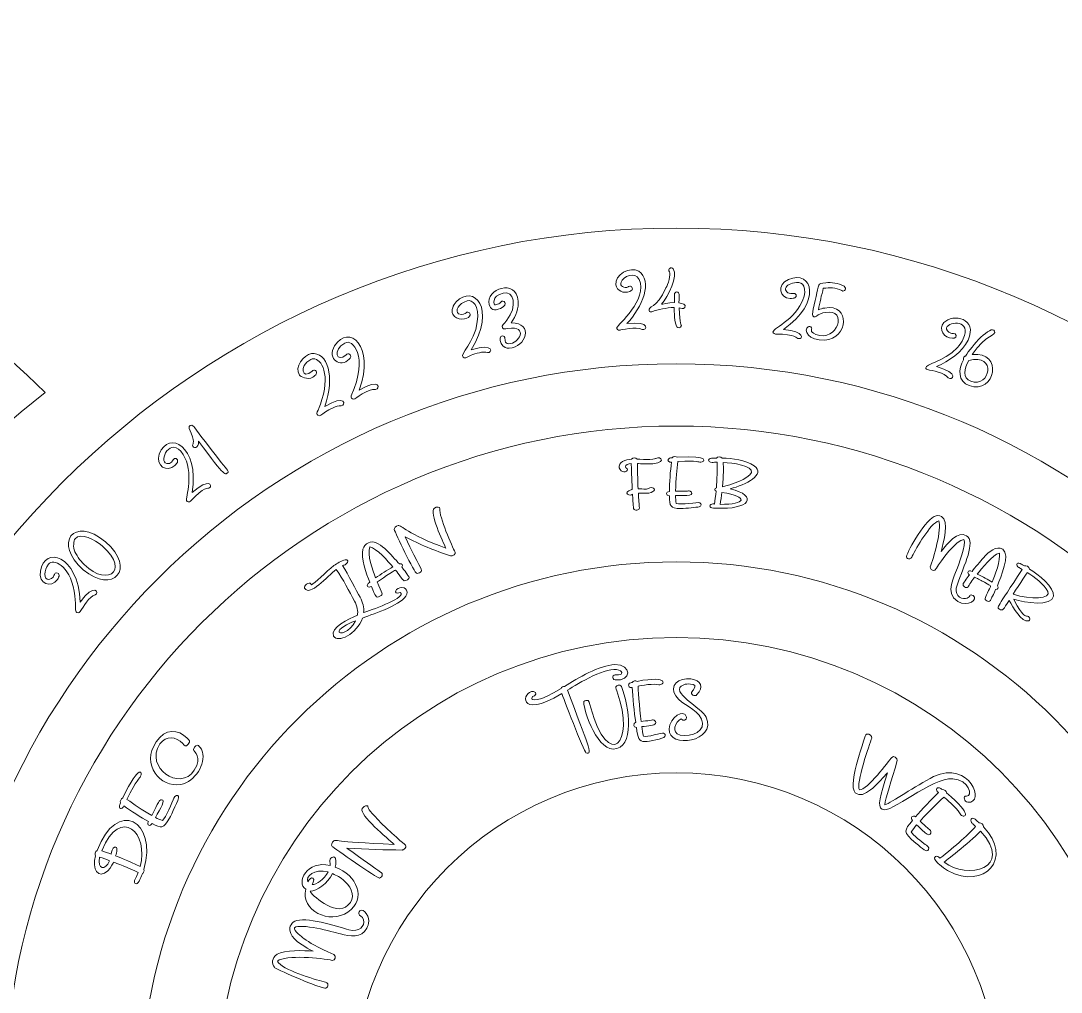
# Model space of a CAD drawing. Header units: inches. Extents: x 0.6 to 23.3, y -0.3 to 8.3.
# Drawn here: x 5.958 to 10.201, y 4.338 to 8.303 of the extents above; entities that cross this region are included whole.
import ezdxf

# ---------------------------------------------------------------- set-up
doc = ezdxf.new("R2010")
doc.units = ezdxf.units.IN
doc.header["$MEASUREMENT"] = 0
doc.layers.add('_U+0421_U+043B_U+043E_U+0439 1', color=7, linetype='Continuous')

msp = doc.modelspace()

# ---------------------------------------------------------------- linework, layer by layer
at = {"layer": '_U+0421_U+043B_U+043E_U+0439 1', "color": 1, "lineweight": 9, "true_color": 0xff0000}
for points, knots in [([(4.9, 5.1792), (4.9, 5.1792), (4.9, 5.1792), (4.9, 5.1792), (5.1153, 5.7944), (5.525, 6.3708), (6.0569, 6.7861), (4.5181, 8.3028), (2.0708, 8.2792), (0.5569, 6.7861), (0.6972, 6.6764), (0.8278, 6.5569), (0.95, 6.4278), (0.95, 6.4278), (0.95, 6.4278), (0.95, 6.4278), (2.3889, 4.9042), (2.1972, 2.4917), (0.5569, 1.2069), (0.9125, 0.8569), (1.3139, 0.5931), (1.7306, 0.4097), (1.7306, 0.4097), (1.7306, 0.4097), (1.7306, 0.4097), (1.8986, 0.3361), (2.0722, 0.2736), (2.25, 0.2236), (2.25, 0.2236), (2.25, 0.2236), (2.25, 0.2236), (2.5778, 0.1319), (2.85, 0.1056), (2.85, 0.1056), (4.0236, -0.0333), (5.2028, 0.3667), (6.0569, 1.2069), (4.8458, 2.1556), (4.3944, 3.7611), (4.9, 5.1792)], [0, 0, 0, 0, 1, 1, 1, 2, 2, 2, 3, 3, 3, 4, 4, 4, 5, 5, 5, 6, 6, 6, 7, 7, 7, 8, 8, 8, 9, 9, 9, 10, 10, 10, 11, 11, 11, 12, 12, 12, 13, 13, 13, 13]), ([(8.6306, 0.3667), (6.6764, 0.3667), (5.0861, 1.9569), (5.0861, 3.9111), (5.0861, 5.8653), (6.6764, 7.4569), (8.6306, 7.4569), (10.5847, 7.4569), (12.175, 5.8667), (12.175, 3.9125), (12.1764, 1.9569), (10.5861, 0.3667), (8.6306, 0.3667)], [0, 0, 0, 0, 1, 1, 1, 2, 2, 2, 3, 3, 3, 4, 4, 4, 4]), ([(8.6306, 6.9028), (6.9806, 6.9028), (5.6389, 5.5611), (5.6389, 3.9111), (5.6389, 2.2611), (6.9806, 0.9194), (8.6306, 0.9194), (10.2806, 0.9194), (11.6222, 2.2611), (11.6222, 3.9111), (11.6222, 5.5611), (10.2806, 6.9028), (8.6306, 6.9028)], [0, 0, 0, 0, 1, 1, 1, 2, 2, 2, 3, 3, 3, 4, 4, 4, 4]), ([(8.6306, 1.175), (7.1208, 1.175), (5.8931, 2.4028), (5.8931, 3.9125), (5.8931, 5.4222), (7.1222, 6.6486), (8.6306, 6.6486), (10.1403, 6.6486), (11.3681, 5.4208), (11.3681, 3.9111), (11.3681, 2.4014), (10.1403, 1.175), (8.6306, 1.175)], [0, 0, 0, 0, 1, 1, 1, 2, 2, 2, 3, 3, 3, 4, 4, 4, 4]), ([(8.6306, 6.0944), (7.4264, 6.0944), (6.4472, 5.1153), (6.4472, 3.9111), (6.4472, 2.7069), (7.4264, 1.7278), (8.6306, 1.7278), (9.8347, 1.7278), (10.8139, 2.7083), (10.8139, 3.9111), (10.8139, 5.1139), (9.8347, 6.0944), (8.6306, 6.0944)], [0, 0, 0, 0, 1, 1, 1, 2, 2, 2, 3, 3, 3, 4, 4, 4, 4]), ([(8.6306, 2.0361), (7.5972, 2.0361), (6.7556, 2.8778), (6.7556, 3.9111), (6.7556, 4.9444), (7.5972, 5.7861), (8.6306, 5.7861), (9.6639, 5.7861), (10.5056, 4.9444), (10.5056, 3.9111), (10.5056, 2.8778), (9.6653, 2.0361), (8.6306, 2.0361)], [0, 0, 0, 0, 1, 1, 1, 2, 2, 2, 3, 3, 3, 4, 4, 4, 4]), ([(8.6306, 5.2333), (7.9014, 5.2333), (7.3097, 4.6403), (7.3097, 3.9125), (7.3097, 3.1847), (7.9028, 2.5917), (8.6306, 2.5917), (9.3597, 2.5917), (9.9514, 3.1847), (9.9514, 3.9125), (9.9514, 4.6403), (9.3597, 5.2333), (8.6306, 5.2333)], [0, 0, 0, 0, 1, 1, 1, 2, 2, 2, 3, 3, 3, 4, 4, 4, 4])]:
    msp.add_open_spline(points, degree=3, knots=knots, dxfattribs=at)
at = {"layer": '_U+0421_U+043B_U+043E_U+0439 1', "lineweight": 0}
for points, knots in [([(8.4417, 7.1986), (8.4458, 7.2), (8.4472, 7.2014), (8.4472, 7.2014), (8.4583, 7.2097), (8.4472, 7.225), (8.4375, 7.2181), (8.4375, 7.2181), (8.4361, 7.2181), (8.4347, 7.2167), (8.4194, 7.2097), (8.3986, 7.2208), (8.4056, 7.2361), (8.4139, 7.2583), (8.4639, 7.2819), (8.4792, 7.2472), (8.5167, 7.1653), (8.3903, 7.0597), (8.3889, 7.0514), (8.3875, 7.0458), (8.3931, 7.0375), (8.4014, 7.0403), (8.4028, 7.0403), (8.4681, 7.0569), (8.4917, 7.0431), (8.5083, 7.0361), (8.5333, 7.0792), (8.4292, 7.0667), (8.4931, 7.1333), (8.5361, 7.2417), (8.4778, 7.2806), (8.4431, 7.3014), (8.3778, 7.2667), (8.3847, 7.225), (8.3875, 7.2014), (8.4167, 7.1875), (8.4417, 7.1986)], [0, 0, 0, 0, 1, 1, 1, 2, 2, 2, 3, 3, 3, 4, 4, 4, 5, 5, 5, 6, 6, 6, 7, 7, 7, 8, 8, 8, 9, 9, 9, 10, 10, 10, 11, 11, 11, 12, 12, 12, 12]), ([(8.5306, 7.1153), (8.5569, 7.1236), (8.5903, 7.1319), (8.6222, 7.1333), (8.6222, 7.1194), (8.6236, 7.0653), (8.6333, 7.0542), (8.6375, 7.0472), (8.6486, 7.0486), (8.6514, 7.0569), (8.6528, 7.0625), (8.6444, 7.0611), (8.6431, 7.1319), (8.65, 7.1306), (8.6597, 7.1236), (8.6653, 7.1333), (8.6722, 7.1444), (8.6556, 7.15), (8.6417, 7.1514), (8.6417, 7.1736), (8.6444, 7.1861), (8.6403, 7.1931), (8.6361, 7.1972), (8.6292, 7.1972), (8.6264, 7.1931), (8.6222, 7.1889), (8.6236, 7.1833), (8.6236, 7.1806), (8.6236, 7.1681), (8.6222, 7.1778), (8.6236, 7.1528), (8.5972, 7.1514), (8.5722, 7.1458), (8.5708, 7.1458), (8.5958, 7.1764), (8.6403, 7.2625), (8.6181, 7.2903), (8.6111, 7.3), (8.5944, 7.2903), (8.6028, 7.2778), (8.6111, 7.2681), (8.5958, 7.2264), (8.5889, 7.2125), (8.55, 7.125), (8.5139, 7.1389), (8.5208, 7.1208), (8.5208, 7.1139), (8.5278, 7.1139), (8.5306, 7.1153)], [0, 0, 0, 0, 1, 1, 1, 2, 2, 2, 3, 3, 3, 4, 4, 4, 5, 5, 5, 6, 6, 6, 7, 7, 7, 8, 8, 8, 9, 9, 9, 10, 10, 10, 11, 11, 11, 12, 12, 12, 13, 13, 13, 14, 14, 14, 15, 15, 15, 16, 16, 16, 16]), ([(9.0361, 7.0236), (9.1208, 7.025), (9.1194, 7.0069), (9.1306, 7.0056), (9.1444, 7.0028), (9.1611, 7.0347), (9.0681, 7.0431), (9.2278, 7.1542), (9.1861, 7.2889), (9.0889, 7.2472), (9.0375, 7.225), (9.0528, 7.1708), (9.0958, 7.1694), (9.1028, 7.1694), (9.1125, 7.1708), (9.1139, 7.1722), (9.125, 7.1764), (9.1222, 7.1944), (9.1042, 7.1903), (9.0875, 7.1861), (9.0694, 7.2014), (9.0792, 7.2153), (9.0861, 7.2264), (9.1042, 7.2361), (9.1306, 7.2347), (9.1514, 7.2333), (9.1708, 7.1972), (9.1347, 7.1389), (9.0875, 7.0597), (8.9931, 7.0375), (9.0361, 7.0236)], [0, 0, 0, 0, 1, 1, 1, 2, 2, 2, 3, 3, 3, 4, 4, 4, 5, 5, 5, 6, 6, 6, 7, 7, 7, 8, 8, 8, 9, 9, 9, 10, 10, 10, 10]), ([(7.7875, 7.0972), (7.7972, 7.1069), (7.7819, 7.1194), (7.7736, 7.1111), (7.7694, 7.1083), (7.7597, 7.0986), (7.7431, 7.1069), (7.7278, 7.1181), (7.7417, 7.1486), (7.7778, 7.1597), (7.7986, 7.1667), (7.8292, 7.1403), (7.8194, 7.0736), (7.8069, 6.9861), (7.7472, 6.9444), (7.7611, 6.9306), (7.7681, 6.9222), (7.7736, 6.9292), (7.7944, 6.9375), (7.8125, 6.9444), (7.8431, 6.9556), (7.8611, 6.9486), (7.8792, 6.9444), (7.8931, 6.9903), (7.7944, 6.9597), (7.9, 7.1306), (7.8028, 7.2292), (7.7333, 7.1556), (7.7208, 7.1417), (7.7125, 7.1222), (7.7194, 7.1056), (7.7333, 7.0764), (7.7819, 7.0833), (7.7875, 7.0972)], [0, 0, 0, 0, 1, 1, 1, 2, 2, 2, 3, 3, 3, 4, 4, 4, 5, 5, 5, 6, 6, 6, 7, 7, 7, 8, 8, 8, 9, 9, 9, 10, 10, 10, 11, 11, 11, 11]), ([(7.9569, 7.0694), (7.9792, 7.0986), (7.9889, 7.1333), (7.9861, 7.1583), (7.9792, 7.2542), (7.8514, 7.2069), (7.8681, 7.1444), (7.8736, 7.125), (7.8875, 7.1167), (7.9139, 7.1292), (7.9528, 7.1472), (7.9236, 7.1681), (7.9153, 7.1542), (7.9097, 7.1486), (7.9069, 7.1472), (7.8931, 7.1431), (7.8847, 7.1403), (7.8764, 7.1792), (7.925, 7.1917), (7.9694, 7.2042), (7.9833, 7.1375), (7.9403, 7.0806), (7.9278, 7.0639), (7.9167, 7.0597), (7.9222, 7.05), (7.9264, 7.0417), (7.9319, 7.0458), (7.9444, 7.0472), (8.0319, 7.0597), (7.9875, 6.9833), (7.9486, 6.9847), (7.9264, 6.9847), (7.9361, 7.0056), (7.9292, 7.0139), (7.925, 7.0181), (7.9194, 7.0181), (7.9153, 7.0139), (7.9111, 7.0097), (7.9111, 6.9875), (7.9236, 6.9764), (7.9347, 6.9653), (7.9514, 6.9653), (7.95, 6.9667), (8.0167, 6.9681), (8.0528, 7.0722), (7.9569, 7.0694)], [0, 0, 0, 0, 1, 1, 1, 2, 2, 2, 3, 3, 3, 4, 4, 4, 5, 5, 5, 6, 6, 6, 7, 7, 7, 8, 8, 8, 9, 9, 9, 10, 10, 10, 11, 11, 11, 12, 12, 12, 13, 13, 13, 14, 14, 14, 15, 15, 15, 15]), ([(9.2361, 7.1306), (9.2264, 7.1292), (9.2181, 7.1264), (9.2111, 7.1236), (9.2153, 7.1486), (9.2236, 7.1861), (9.2306, 7.2111), (9.2569, 7.2139), (9.2792, 7.2153), (9.3056, 7.2014), (9.3167, 7.1944), (9.3278, 7.2111), (9.3153, 7.2194), (9.2917, 7.2333), (9.2639, 7.2361), (9.2403, 7.2333), (9.2208, 7.2306), (9.2153, 7.2306), (9.2125, 7.2236), (9.2069, 7.2042), (9.1958, 7.1597), (9.1861, 7.1056), (9.1847, 7.0958), (9.1958, 7.0903), (9.2028, 7.0972), (9.2111, 7.1056), (9.2264, 7.1111), (9.2375, 7.1125), (9.3347, 7.1292), (9.2889, 6.9889), (9.2, 7.0222), (9.1708, 7.0375), (9.1875, 7.0403), (9.1819, 7.05), (9.1792, 7.0556), (9.1722, 7.0569), (9.1681, 7.0542), (9.1486, 7.0417), (9.1694, 6.9944), (9.2361, 7), (9.3333, 7.0056), (9.3431, 7.15), (9.2361, 7.1306)], [0, 0, 0, 0, 1, 1, 1, 2, 2, 2, 3, 3, 3, 4, 4, 4, 5, 5, 5, 6, 6, 6, 7, 7, 7, 8, 8, 8, 9, 9, 9, 10, 10, 10, 11, 11, 11, 12, 12, 12, 13, 13, 13, 14, 14, 14, 14]), ([(9.6556, 6.8792), (9.675, 6.875), (9.725, 6.8667), (9.7403, 6.8458), (9.7542, 6.8319), (9.7903, 6.8639), (9.6917, 6.8917), (9.7417, 6.9139), (9.7986, 6.95), (9.8208, 7), (9.8625, 7.0889), (9.7583, 7.1097), (9.7222, 7.0708), (9.6986, 7.0444), (9.7236, 7.0069), (9.7569, 7.0069), (9.7611, 7.0069), (9.7625, 7.0069), (9.7639, 7.0069), (9.7778, 7.0097), (9.7722, 7.0292), (9.7611, 7.0264), (9.7583, 7.0264), (9.7569, 7.025), (9.75, 7.0278), (9.7375, 7.0306), (9.7319, 7.0431), (9.7333, 7.05), (9.7444, 7.0792), (9.8375, 7.0819), (9.8014, 7.0042), (9.7958, 6.9931), (9.7875, 6.9806), (9.7778, 6.9694), (9.7181, 6.9056), (9.6458, 6.9042), (9.6486, 6.8861), (9.6472, 6.8833), (9.65, 6.8806), (9.6556, 6.8792)], [0, 0, 0, 0, 1, 1, 1, 2, 2, 2, 3, 3, 3, 4, 4, 4, 5, 5, 5, 6, 6, 6, 7, 7, 7, 8, 8, 8, 9, 9, 9, 10, 10, 10, 11, 11, 11, 12, 12, 12, 13, 13, 13, 13]), ([(7.2972, 6.9222), (7.3, 6.9264), (7.3014, 6.9264), (7.3014, 6.9278), (7.3083, 6.9403), (7.2917, 6.9486), (7.2847, 6.9389), (7.2444, 6.9042), (7.2278, 6.9597), (7.2792, 6.9875), (7.3097, 7.0069), (7.3778, 6.9361), (7.3056, 6.7722), (7.3028, 6.7653), (7.3083, 6.7583), (7.3153, 6.7583), (7.3222, 6.7583), (7.3722, 6.8028), (7.4042, 6.7986), (7.4236, 6.7986), (7.425, 6.8472), (7.3375, 6.7958), (7.4042, 6.9778), (7.2944, 7.0667), (7.2375, 6.9764), (7.2042, 6.9208), (7.2625, 6.8847), (7.2972, 6.9222)], [0, 0, 0, 0, 1, 1, 1, 2, 2, 2, 3, 3, 3, 4, 4, 4, 5, 5, 5, 6, 6, 6, 7, 7, 7, 8, 8, 8, 9, 9, 9, 9]), ([(9.8028, 6.9278), (9.8, 6.9236), (9.8028, 6.9208), (9.8028, 6.9194), (9.7806, 6.8819), (9.7792, 6.8306), (9.825, 6.8139), (9.9319, 6.775), (9.9681, 6.9569), (9.8375, 6.9403), (9.8944, 7.025), (9.9375, 7.0181), (9.9292, 7.0361), (9.9153, 7.0653), (9.8333, 6.9736), (9.8111, 6.9347), (9.8069, 6.9333), (9.8042, 6.9319), (9.8028, 6.9278)], [0, 0, 0, 0, 1, 1, 1, 2, 2, 2, 3, 3, 3, 4, 4, 4, 5, 5, 5, 6, 6, 6, 6]), ([(7.1486, 6.8486), (7.1528, 6.8514), (7.1625, 6.8583), (7.1625, 6.8611), (7.1694, 6.8736), (7.1528, 6.8819), (7.1458, 6.8722), (7.1056, 6.8375), (7.0889, 6.8917), (7.1403, 6.9208), (7.1667, 6.9361), (7.2181, 6.8889), (7.1917, 6.7792), (7.1764, 6.7125), (7.1569, 6.7014), (7.1694, 6.6931), (7.1778, 6.6861), (7.1819, 6.6944), (7.2, 6.7069), (7.2167, 6.7167), (7.2444, 6.7333), (7.2639, 6.7319), (7.2847, 6.7319), (7.2833, 6.7806), (7.1972, 6.7292), (7.2417, 6.8486), (7.2069, 6.9542), (7.1431, 6.9444), (7.1097, 6.9389), (7.0722, 6.8889), (7.0944, 6.8569), (7.0986, 6.8514), (7.1278, 6.8347), (7.1486, 6.8486)], [0, 0, 0, 0, 1, 1, 1, 2, 2, 2, 3, 3, 3, 4, 4, 4, 5, 5, 5, 6, 6, 6, 7, 7, 7, 8, 8, 8, 9, 9, 9, 10, 10, 10, 11, 11, 11, 11]), ([(9.8319, 6.8319), (9.7972, 6.8444), (9.8056, 6.8833), (9.8236, 6.9167), (9.9389, 6.9472), (9.9125, 6.8028), (9.8319, 6.8319)], [0, 0, 0, 0, 1, 1, 1, 2, 2, 2, 2]), ([(6.5861, 6.4875), (6.5903, 6.4917), (6.5972, 6.5), (6.5972, 6.5028), (6.6014, 6.5167), (6.5833, 6.5208), (6.5792, 6.5111), (6.5764, 6.5069), (6.5708, 6.4931), (6.5528, 6.4958), (6.5167, 6.5028), (6.5681, 6.6139), (6.6194, 6.5333), (6.6653, 6.4625), (6.6306, 6.3528), (6.6333, 6.3444), (6.6361, 6.3389), (6.6444, 6.3361), (6.65, 6.3417), (6.7069, 6.4042), (6.7194, 6.3917), (6.7278, 6.3972), (6.7389, 6.4056), (6.7278, 6.4403), (6.6569, 6.3778), (6.6861, 6.5667), (6.5611, 6.6347), (6.5222, 6.5347), (6.5056, 6.4847), (6.5542, 6.4583), (6.5861, 6.4875)], [0, 0, 0, 0, 1, 1, 1, 2, 2, 2, 3, 3, 3, 4, 4, 4, 5, 5, 5, 6, 6, 6, 7, 7, 7, 8, 8, 8, 9, 9, 9, 10, 10, 10, 10]), ([(6.6583, 6.5708), (6.6583, 6.5569), (6.6847, 6.5542), (6.6819, 6.5875), (6.7986, 6.4292), (6.7903, 6.4542), (6.8, 6.4569), (6.8097, 6.4681), (6.8111, 6.4472), (6.6667, 6.6417), (6.6639, 6.6458), (6.6611, 6.6486), (6.6611, 6.6486), (6.6556, 6.6583), (6.6389, 6.65), (6.6444, 6.6389), (6.6722, 6.5819), (6.6583, 6.5764), (6.6583, 6.5708)], [0, 0, 0, 0, 1, 1, 1, 2, 2, 2, 3, 3, 3, 4, 4, 4, 5, 5, 5, 6, 6, 6, 6]), ([(8.4319, 6.3708), (8.4389, 6.3639), (8.4472, 6.3681), (8.4528, 6.3708), (8.4528, 6.3569), (8.4542, 6.3264), (8.4569, 6.3125), (8.4583, 6.3069), (8.4639, 6.3042), (8.4694, 6.3056), (8.4694, 6.3056), (8.4694, 6.3069), (8.4694, 6.3069), (8.4694, 6.3069), (8.4694, 6.3056), (8.4694, 6.3056), (8.475, 6.3056), (8.4819, 6.3097), (8.4806, 6.3153), (8.4792, 6.3264), (8.4778, 6.35), (8.4764, 6.375), (8.4819, 6.375), (8.4833, 6.375), (8.4889, 6.375), (8.5375, 6.3708), (8.5486, 6.3889), (8.5375, 6.3958), (8.5264, 6.4028), (8.5208, 6.3917), (8.5097, 6.3917), (8.5028, 6.3917), (8.5, 6.3917), (8.475, 6.3931), (8.4736, 6.4194), (8.4722, 6.4931), (8.4722, 6.4958), (8.4736, 6.4958), (8.4958, 6.4944), (8.5028, 6.4944), (8.6042, 6.4917), (8.5667, 6.5306), (8.5472, 6.5167), (8.5458, 6.5167), (8.5444, 6.5125), (8.5236, 6.5125), (8.5083, 6.5125), (8.4847, 6.5125), (8.4708, 6.5139), (8.4653, 6.5208), (8.4528, 6.5194), (8.4486, 6.5139), (8.425, 6.5125), (8.3917, 6.5), (8.3986, 6.4778), (8.4042, 6.4569), (8.4319, 6.4597), (8.4319, 6.4708), (8.4319, 6.4778), (8.425, 6.4764), (8.4236, 6.4819), (8.4222, 6.4917), (8.4375, 6.4958), (8.4472, 6.4958), (8.4486, 6.4361), (8.4514, 6.3917), (8.4514, 6.3917), (8.4514, 6.3875), (8.4208, 6.3833), (8.4319, 6.3708)], [0, 0, 0, 0, 1, 1, 1, 2, 2, 2, 3, 3, 3, 4, 4, 4, 5, 5, 5, 6, 6, 6, 7, 7, 7, 8, 8, 8, 9, 9, 9, 10, 10, 10, 11, 11, 11, 12, 12, 12, 13, 13, 13, 14, 14, 14, 15, 15, 15, 16, 16, 16, 17, 17, 17, 18, 18, 18, 19, 19, 19, 20, 20, 20, 21, 21, 21, 22, 22, 22, 23, 23, 23, 23]), ([(8.6139, 6.5194), (8.6097, 6.5194), (8.6042, 6.5194), (8.6, 6.5153), (8.5917, 6.5083), (8.6014, 6.5), (8.6111, 6.5014), (8.6069, 6.4681), (8.6028, 6.4153), (8.6028, 6.3819), (8.5875, 6.3806), (8.5875, 6.3653), (8.6028, 6.3639), (8.6042, 6.3222), (8.6042, 6.3125), (8.6486, 6.3125), (8.675, 6.3125), (8.7125, 6.3167), (8.7236, 6.3194), (8.7333, 6.3208), (8.7361, 6.3319), (8.7264, 6.3361), (8.7194, 6.3389), (8.6486, 6.3264), (8.6306, 6.3333), (8.6292, 6.3431), (8.6278, 6.3556), (8.6278, 6.3653), (8.6458, 6.3653), (8.6736, 6.3653), (8.6847, 6.3667), (8.6958, 6.3681), (8.6972, 6.3792), (8.6875, 6.3833), (8.6819, 6.3861), (8.6806, 6.3833), (8.6694, 6.3833), (8.6556, 6.3833), (8.6417, 6.3833), (8.6278, 6.3833), (8.6292, 6.4347), (8.6333, 6.4708), (8.6375, 6.5042), (8.7236, 6.5083), (8.7181, 6.5014), (8.7306, 6.5014), (8.7472, 6.5014), (8.7722, 6.5292), (8.6361, 6.5222), (8.6292, 6.525), (8.6181, 6.525), (8.6139, 6.5194)], [0, 0, 0, 0, 1, 1, 1, 2, 2, 2, 3, 3, 3, 4, 4, 4, 5, 5, 5, 6, 6, 6, 7, 7, 7, 8, 8, 8, 9, 9, 9, 10, 10, 10, 11, 11, 11, 12, 12, 12, 13, 13, 13, 14, 14, 14, 15, 15, 15, 16, 16, 16, 17, 17, 17, 17]), ([(8.9486, 6.4861), (8.9139, 6.5097), (8.8583, 6.5181), (8.8181, 6.5181), (8.8125, 6.525), (8.7986, 6.525), (8.7944, 6.5181), (8.7778, 6.5181), (8.7694, 6.5181), (8.7653, 6.5139), (8.7583, 6.5083), (8.7667, 6.4986), (8.7778, 6.5), (8.7792, 6.5), (8.7806, 6.5014), (8.7972, 6.5014), (8.8, 6.4639), (8.7944, 6.3986), (8.7944, 6.3972), (8.7861, 6.3944), (8.7875, 6.3861), (8.7931, 6.3833), (8.7917, 6.3653), (8.7889, 6.3431), (8.7861, 6.3306), (8.7847, 6.3306), (8.7764, 6.3319), (8.7722, 6.3292), (8.7667, 6.3264), (8.7667, 6.3194), (8.7722, 6.3167), (8.7764, 6.3125), (8.7875, 6.3139), (8.7931, 6.3139), (8.7931, 6.3139), (8.7931, 6.3139), (8.7931, 6.3139), (8.9278, 6.3056), (8.9708, 6.3639), (8.85, 6.3931), (8.9153, 6.4083), (8.9972, 6.4514), (8.9486, 6.4861)], [0, 0, 0, 0, 1, 1, 1, 2, 2, 2, 3, 3, 3, 4, 4, 4, 5, 5, 5, 6, 6, 6, 7, 7, 7, 8, 8, 8, 9, 9, 9, 10, 10, 10, 11, 11, 11, 12, 12, 12, 13, 13, 13, 14, 14, 14, 14]), ([(8.9375, 6.4597), (8.9264, 6.4319), (8.85, 6.4083), (8.8194, 6.4014), (8.8236, 6.4472), (8.8236, 6.4819), (8.8222, 6.5), (8.8583, 6.5), (8.9472, 6.4861), (8.9375, 6.4597)], [0, 0, 0, 0, 1, 1, 1, 2, 2, 2, 3, 3, 3, 3]), ([(8.8097, 6.3292), (8.8125, 6.3431), (8.8153, 6.3639), (8.8167, 6.3778), (8.9306, 6.3611), (8.9139, 6.3278), (8.8097, 6.3292)], [0, 0, 0, 0, 1, 1, 1, 2, 2, 2, 2]), ([(6.2125, 6.0625), (6.3333, 5.9597), (6.4306, 6.0667), (6.3028, 6.1764), (6.1722, 6.2861), (6.0889, 6.1681), (6.2125, 6.0625)], [0, 0, 0, 0, 1, 1, 1, 2, 2, 2, 2]), ([(7.5736, 6.0472), (7.5792, 6.0472), (7.5875, 6.0514), (7.5903, 6.0556), (7.5958, 6.0653), (7.5833, 6.0722), (7.525, 6.1972), (7.5833, 6.1653), (7.6458, 6.1403), (7.7097, 6.1194), (7.7194, 6.1167), (7.7333, 6.1264), (7.7292, 6.1347), (7.7167, 6.1556), (7.6625, 6.2806), (7.6667, 6.3111), (7.6681, 6.3194), (7.6542, 6.3208), (7.6444, 6.3139), (7.6222, 6.2958), (7.6792, 6.1764), (7.6917, 6.15), (7.5319, 6.2097), (7.5097, 6.2444), (7.4972, 6.2431), (7.4875, 6.2417), (7.4792, 6.2319), (7.4806, 6.2264), (7.4847, 6.2139), (7.5625, 6.0472), (7.5736, 6.0472)], [0, 0, 0, 0, 1, 1, 1, 2, 2, 2, 3, 3, 3, 4, 4, 4, 5, 5, 5, 6, 6, 6, 7, 7, 7, 8, 8, 8, 9, 9, 9, 10, 10, 10, 10]), ([(9.5833, 6.1069), (9.5889, 6.1083), (9.5903, 6.1125), (9.5931, 6.1181), (9.6097, 6.15), (9.6667, 6.2514), (9.7014, 6.2625), (9.7153, 6.2319), (9.6792, 6.1042), (9.6667, 6.0736), (9.6653, 6.0667), (9.6722, 6.0583), (9.6819, 6.0597), (9.6875, 6.0611), (9.6889, 6.0653), (9.6917, 6.0694), (9.7083, 6.0958), (9.7736, 6.1861), (9.8042, 6.1861), (9.8042, 6.1861), (9.8042, 6.1861), (9.8042, 6.1861), (9.8153, 6.1681), (9.7806, 6.0764), (9.7736, 6.0611), (9.7694, 6.0403), (9.7208, 5.9681), (9.7792, 5.9333), (9.8208, 5.9083), (9.8639, 5.9431), (9.8417, 5.9569), (9.8264, 5.9667), (9.8292, 5.9472), (9.8111, 5.9444), (9.7875, 5.9417), (9.7625, 5.9625), (9.7764, 6), (9.8042, 6.0806), (9.8542, 6.1778), (9.8139, 6.2014), (9.7792, 6.2222), (9.7375, 6.1694), (9.7111, 6.1375), (9.7208, 6.1722), (9.7444, 6.2625), (9.7125, 6.2792), (9.7028, 6.2847), (9.6931, 6.2847), (9.6833, 6.2792), (9.6389, 6.2583), (9.5653, 6.1222), (9.5694, 6.1139), (9.5708, 6.1097), (9.5764, 6.1069), (9.5833, 6.1069)], [0, 0, 0, 0, 1, 1, 1, 2, 2, 2, 3, 3, 3, 4, 4, 4, 5, 5, 5, 6, 6, 6, 7, 7, 7, 8, 8, 8, 9, 9, 9, 10, 10, 10, 11, 11, 11, 12, 12, 12, 13, 13, 13, 14, 14, 14, 15, 15, 15, 16, 16, 16, 17, 17, 17, 18, 18, 18, 18]), ([(6.1778, 6.1361), (6.1694, 6.1542), (6.1736, 6.1819), (6.1792, 6.1889), (6.2028, 6.2167), (6.2597, 6.1847), (6.2889, 6.1597), (6.4139, 6.0528), (6.2958, 5.9819), (6.1972, 6.1042), (6.1903, 6.1153), (6.1833, 6.1264), (6.1778, 6.1361)], [0, 0, 0, 0, 1, 1, 1, 2, 2, 2, 3, 3, 3, 4, 4, 4, 4]), ([(6.1069, 6.0222), (6.1097, 6.0264), (6.1153, 6.0375), (6.1139, 6.0389), (6.1153, 6.0528), (6.0958, 6.0542), (6.0944, 6.0431), (6.0931, 6.0389), (6.0903, 6.025), (6.0722, 6.0222), (6.05, 6.0222), (6.0514, 6.0597), (6.0708, 6.0847), (6.0889, 6.1097), (6.1556, 6.0833), (6.175, 5.975), (6.1847, 5.9194), (6.1778, 5.8986), (6.1833, 5.8903), (6.1861, 5.8861), (6.1958, 5.8847), (6.2, 5.8917), (6.2125, 5.9111), (6.2361, 5.9528), (6.2611, 5.9597), (6.2806, 5.9681), (6.2583, 6.0111), (6.2, 5.9306), (6.1903, 6.1264), (6.0542, 6.1597), (6.0375, 6.0569), (6.0292, 6.0042), (6.0819, 5.9861), (6.1069, 6.0222)], [0, 0, 0, 0, 1, 1, 1, 2, 2, 2, 3, 3, 3, 4, 4, 4, 5, 5, 5, 6, 6, 6, 7, 7, 7, 8, 8, 8, 9, 9, 9, 10, 10, 10, 11, 11, 11, 11]), ([(7.375, 6.1722), (7.3639, 6.1667), (7.3569, 6.1583), (7.3528, 6.1458), (7.3431, 6.1125), (7.3667, 6.0431), (7.3806, 6.0111), (7.3597, 5.9958), (7.375, 5.9861), (7.3875, 5.9944), (7.4042, 5.9542), (7.4056, 5.9444), (7.4222, 5.9542), (7.4375, 5.9625), (7.4319, 5.9653), (7.4111, 6.0125), (7.4167, 6.0167), (7.4819, 6.0611), (7.4861, 6.0611), (7.4861, 6.0611), (7.5153, 6.0208), (7.5167, 6.0208), (7.5208, 6.0139), (7.5347, 6.0181), (7.5403, 6.0264), (7.5417, 6.0292), (7.5417, 6.0333), (7.5403, 6.0347), (7.5347, 6.0403), (7.5347, 6.0444), (7.5111, 6.0736), (7.5181, 6.0806), (7.5139, 6.0903), (7.5014, 6.0861), (7.4722, 6.1167), (7.4139, 6.1944), (7.375, 6.1722)], [0, 0, 0, 0, 1, 1, 1, 2, 2, 2, 3, 3, 3, 4, 4, 4, 5, 5, 5, 6, 6, 6, 7, 7, 7, 8, 8, 8, 9, 9, 9, 10, 10, 10, 11, 11, 11, 12, 12, 12, 12]), ([(7.475, 6.0736), (7.4514, 6.0611), (7.4264, 6.0444), (7.4042, 6.0292), (7.3931, 6.0569), (7.3694, 6.1264), (7.3806, 6.1556), (7.4083, 6.1514), (7.4569, 6.0958), (7.475, 6.0736)], [0, 0, 0, 0, 1, 1, 1, 2, 2, 2, 3, 3, 3, 3]), ([(9.8833, 6.1111), (9.8722, 6.0986), (9.8486, 6.0708), (9.8375, 6.0556), (9.8181, 6.0639), (9.8167, 6.0472), (9.8264, 6.0417), (9.8236, 6.0389), (9.8028, 6.0083), (9.8014, 6.0056), (9.7958, 5.9958), (9.8139, 5.9833), (9.8208, 5.9931), (9.8222, 5.9958), (9.8417, 6.0236), (9.8472, 6.0319), (9.8639, 6.025), (9.875, 6.0181), (9.8875, 6.0111), (9.9222, 5.9931), (9.9139, 5.9986), (9.9042, 5.9778), (9.8917, 5.9486), (9.8847, 5.9431), (9.8972, 5.9361), (9.8986, 5.9361), (9.9014, 5.9333), (9.9042, 5.9333), (9.9069, 5.9333), (9.9111, 5.9347), (9.9125, 5.9375), (9.9153, 5.9458), (9.9181, 5.9472), (9.9333, 5.9819), (9.9417, 5.9806), (9.9472, 5.9889), (9.9403, 5.9972), (9.9542, 6.0333), (9.9944, 6.1236), (9.9625, 6.1458), (9.9347, 6.1625), (9.9069, 6.1361), (9.8833, 6.1111)], [0, 0, 0, 0, 1, 1, 1, 2, 2, 2, 3, 3, 3, 4, 4, 4, 5, 5, 5, 6, 6, 6, 7, 7, 7, 8, 8, 8, 9, 9, 9, 10, 10, 10, 11, 11, 11, 12, 12, 12, 13, 13, 13, 14, 14, 14, 14]), ([(9.9486, 6.1306), (9.9556, 6.1042), (9.9292, 6.0361), (9.9194, 6.0111), (9.9014, 6.0236), (9.8819, 6.0333), (9.8583, 6.0444), (9.8764, 6.0667), (9.9208, 6.1236), (9.9486, 6.1306)], [0, 0, 0, 0, 1, 1, 1, 2, 2, 2, 3, 3, 3, 3]), ([(7.5208, 5.9889), (7.4972, 5.9972), (7.4722, 5.9681), (7.4944, 5.9667), (7.4972, 5.9667), (7.5, 5.9681), (7.5042, 5.9694), (7.5056, 5.9694), (7.5069, 5.9681), (7.5083, 5.9667), (7.5208, 5.9431), (7.3792, 5.8958), (7.3556, 5.8875), (7.3583, 5.9083), (7.3528, 5.9292), (7.3417, 5.95), (7.3264, 5.975), (7.2931, 6.0444), (7.2694, 6.0792), (7.275, 6.0819), (7.2778, 6.0806), (7.2847, 6.0861), (7.2958, 6.0944), (7.2917, 6.1056), (7.2806, 6.1028), (7.2653, 6.0986), (7.2472, 6.0889), (7.2347, 6.0792), (7.2028, 6.0556), (7.1542, 6.0042), (7.1431, 6.0014), (7.1431, 6.0014), (7.1417, 6.0014), (7.1403, 6.0042), (7.1347, 6.0153), (7.1083, 5.9958), (7.1153, 5.9875), (7.1347, 5.95), (7.2083, 6.0361), (7.2444, 6.0639), (7.2722, 6.025), (7.2972, 5.9722), (7.3181, 5.9347), (7.3306, 5.9139), (7.3333, 5.8931), (7.3306, 5.8764), (7.2958, 5.8611), (7.2167, 5.8264), (7.2333, 5.7917), (7.2486, 5.7611), (7.3292, 5.8), (7.3514, 5.8653), (7.4, 5.8847), (7.5194, 5.9208), (7.5319, 5.9625), (7.5347, 5.975), (7.5306, 5.9847), (7.5208, 5.9889)], [0, 0, 0, 0, 1, 1, 1, 2, 2, 2, 3, 3, 3, 4, 4, 4, 5, 5, 5, 6, 6, 6, 7, 7, 7, 8, 8, 8, 9, 9, 9, 10, 10, 10, 11, 11, 11, 12, 12, 12, 13, 13, 13, 14, 14, 14, 15, 15, 15, 16, 16, 16, 17, 17, 17, 18, 18, 18, 19, 19, 19, 19]), ([(10.0278, 6.0722), (10.0292, 6.0708), (10.0306, 6.0708), (10.0417, 6.0639), (9.9361, 5.9014), (9.9375, 5.9097), (9.9486, 5.9014), (9.9639, 5.8931), (9.9639, 5.9), (9.9889, 5.9375), (10.0056, 5.9097), (10.0375, 5.8458), (10.0681, 5.8542), (10.0736, 5.8556), (10.0736, 5.8625), (10.0708, 5.8667), (10.0667, 5.875), (10.0583, 5.8722), (10.0556, 5.8736), (10.0542, 5.875), (10.0417, 5.8764), (10.0111, 5.9333), (10.0111, 5.9333), (10.0069, 5.9417), (10.0069, 5.9417), (10.0528, 5.9278), (10.1611, 5.9111), (10.1694, 5.9542), (10.1764, 5.9889), (10.1042, 6.0458), (10.0708, 6.0653), (10.0708, 6.075), (10.0569, 6.0819), (10.0514, 6.0778), (10.0375, 6.0861), (10.0361, 6.0861), (10.0333, 6.0875), (10.0181, 6.0958), (10.0139, 6.0778), (10.0278, 6.0722)], [0, 0, 0, 0, 1, 1, 1, 2, 2, 2, 3, 3, 3, 4, 4, 4, 5, 5, 5, 6, 6, 6, 7, 7, 7, 8, 8, 8, 9, 9, 9, 10, 10, 10, 11, 11, 11, 12, 12, 12, 13, 13, 13, 13]), ([(10.0625, 6.0514), (10.0889, 6.0333), (10.1319, 6.0028), (10.1458, 5.9736), (10.1611, 5.9431), (10.0764, 5.9389), (10.0042, 5.9625), (10.0319, 6.0042), (10.0653, 6.0542), (10.0625, 6.0514)], [0, 0, 0, 0, 1, 1, 1, 2, 2, 2, 3, 3, 3, 3]), ([(7.2556, 5.8125), (7.2597, 5.8264), (7.3097, 5.85), (7.3222, 5.8542), (7.3, 5.8056), (7.2514, 5.7944), (7.2556, 5.8125)], [0, 0, 0, 0, 1, 1, 1, 2, 2, 2, 2]), ([(8.1639, 5.5569), (8.1667, 5.55), (8.2542, 5.3194), (8.2625, 5.3153), (8.2944, 5.3028), (8.2681, 5.3514), (8.1875, 5.5708), (8.2306, 5.5986), (8.35, 5.6708), (8.3972, 5.6528), (8.4153, 5.6458), (8.4111, 5.6306), (8.3875, 5.6333), (8.3708, 5.6361), (8.3653, 5.6167), (8.3819, 5.6125), (8.4486, 5.6056), (8.4514, 5.6764), (8.3806, 5.675), (8.3181, 5.6736), (8.2278, 5.6194), (8.175, 5.5861), (8.1694, 5.5861), (8.1625, 5.5833), (8.1611, 5.5778), (8.075, 5.5236), (8.0278, 5.5222), (8.0444, 5.5444), (8.0583, 5.5444), (8.0639, 5.5639), (8.0486, 5.5653), (8.0028, 5.5708), (7.9792, 5.4458), (8.1639, 5.5569)], [0, 0, 0, 0, 1, 1, 1, 2, 2, 2, 3, 3, 3, 4, 4, 4, 5, 5, 5, 6, 6, 6, 7, 7, 7, 8, 8, 8, 9, 9, 9, 10, 10, 10, 11, 11, 11, 11]), ([(8.4681, 5.4181), (8.475, 5.375), (8.4764, 5.3611), (8.5042, 5.3611), (8.5181, 5.3611), (8.5806, 5.3722), (8.5847, 5.3819), (8.5875, 5.3875), (8.5847, 5.3931), (8.5792, 5.3958), (8.5722, 5.3986), (8.5111, 5.3764), (8.4972, 5.3833), (8.4944, 5.3958), (8.4917, 5.4097), (8.4903, 5.4222), (8.5167, 5.425), (8.5417, 5.4264), (8.5458, 5.4347), (8.5486, 5.4403), (8.5458, 5.4458), (8.5403, 5.4486), (8.5347, 5.4514), (8.5333, 5.4486), (8.5236, 5.4472), (8.5111, 5.4458), (8.4986, 5.4444), (8.4875, 5.4431), (8.4806, 5.4986), (8.475, 5.5861), (8.475, 5.5875), (8.4833, 5.5903), (8.5444, 5.5986), (8.5597, 5.5931), (8.5806, 5.5889), (8.6083, 5.6333), (8.4708, 5.6069), (8.4653, 5.6111), (8.4542, 5.6097), (8.4514, 5.6028), (8.45, 5.6028), (8.4472, 5.6014), (8.4458, 5.6014), (8.4278, 5.5958), (8.4389, 5.5778), (8.4514, 5.5819), (8.4528, 5.5431), (8.4597, 5.4778), (8.4653, 5.4403), (8.4542, 5.4347), (8.4542, 5.4181), (8.4681, 5.4181)], [0, 0, 0, 0, 1, 1, 1, 2, 2, 2, 3, 3, 3, 4, 4, 4, 5, 5, 5, 6, 6, 6, 7, 7, 7, 8, 8, 8, 9, 9, 9, 10, 10, 10, 11, 11, 11, 12, 12, 12, 13, 13, 13, 14, 14, 14, 15, 15, 15, 16, 16, 16, 17, 17, 17, 17]), ([(8.6611, 5.5931), (8.6694, 5.5958), (8.6778, 5.5972), (8.6889, 5.5958), (8.7083, 5.5931), (8.7097, 5.5889), (8.7042, 5.5778), (8.7028, 5.5736), (8.7, 5.5708), (8.6958, 5.5653), (8.6861, 5.5542), (8.7069, 5.5417), (8.7153, 5.5528), (8.7431, 5.5833), (8.7333, 5.6111), (8.6903, 5.6167), (8.6417, 5.6222), (8.6, 5.5903), (8.6292, 5.5472), (8.6556, 5.5083), (8.7125, 5.4986), (8.7333, 5.4528), (8.7556, 5.4069), (8.6944, 5.3764), (8.6472, 5.3875), (8.6069, 5.3972), (8.6278, 5.4417), (8.6514, 5.4542), (8.6569, 5.4431), (8.675, 5.4486), (8.6722, 5.4611), (8.6625, 5.4986), (8.6042, 5.4597), (8.6014, 5.4125), (8.5972, 5.3292), (8.7986, 5.3611), (8.7528, 5.4611), (8.7403, 5.4944), (8.5944, 5.5667), (8.6611, 5.5931)], [0, 0, 0, 0, 1, 1, 1, 2, 2, 2, 3, 3, 3, 4, 4, 4, 5, 5, 5, 6, 6, 6, 7, 7, 7, 8, 8, 8, 9, 9, 9, 10, 10, 10, 11, 11, 11, 12, 12, 12, 13, 13, 13, 13]), ([(8.2819, 5.4986), (8.2764, 5.5181), (8.2778, 5.5319), (8.2625, 5.5292), (8.2597, 5.5278), (8.2569, 5.5264), (8.2542, 5.525), (8.2458, 5.5125), (8.3014, 5.3306), (8.3736, 5.3306), (8.4625, 5.3306), (8.4403, 5.5056), (8.4069, 5.5861), (8.4056, 5.5903), (8.3958, 5.5944), (8.3889, 5.5889), (8.3806, 5.5833), (8.3847, 5.5778), (8.3889, 5.5681), (8.4667, 5.3444), (8.3528, 5.2458), (8.2819, 5.4986)], [0, 0, 0, 0, 1, 1, 1, 2, 2, 2, 3, 3, 3, 4, 4, 4, 5, 5, 5, 6, 6, 6, 7, 7, 7, 7]), ([(6.6097, 5.1861), (6.6694, 5.1972), (6.7125, 5.2722), (6.6986, 5.3181), (6.6931, 5.3375), (6.6861, 5.3389), (6.6819, 5.3444), (6.6792, 5.35), (6.6639, 5.3431), (6.6625, 5.3292), (6.6611, 5.3194), (6.7014, 5.2986), (6.6653, 5.2444), (6.6056, 5.1542), (6.4611, 5.2556), (6.525, 5.3514), (6.55, 5.3889), (6.5903, 5.3806), (6.6181, 5.3528), (6.625, 5.3458), (6.6306, 5.3375), (6.6403, 5.35), (6.6514, 5.3625), (6.6431, 5.3681), (6.6361, 5.375), (6.5986, 5.4125), (6.5472, 5.4153), (6.5097, 5.3597), (6.4472, 5.2681), (6.5264, 5.1708), (6.6097, 5.1861)], [0, 0, 0, 0, 1, 1, 1, 2, 2, 2, 3, 3, 3, 4, 4, 4, 5, 5, 5, 6, 6, 6, 7, 7, 7, 8, 8, 8, 9, 9, 9, 10, 10, 10, 10]), ([(9.3681, 5.1472), (9.4028, 5.1292), (9.4625, 5.2014), (9.4917, 5.2333), (9.4625, 5.1361), (9.45, 5.0972), (9.4694, 5.0847), (9.4694, 5.0847), (9.4708, 5.0861), (9.4708, 5.0861), (9.4708, 5.0861), (9.4708, 5.0847), (9.4708, 5.0847), (9.5028, 5.0625), (9.6736, 5.2153), (9.7583, 5.2097), (9.825, 5.2056), (9.8417, 5.1361), (9.8139, 5.1389), (9.7972, 5.1403), (9.8069, 5.1139), (9.8194, 5.1139), (9.8931, 5.1056), (9.8292, 5.2875), (9.6806, 5.2181), (9.6042, 5.1792), (9.5083, 5.1125), (9.4819, 5.1028), (9.4819, 5.1306), (9.5097, 5.1986), (9.5319, 5.2833), (9.5333, 5.2944), (9.5167, 5.3056), (9.5097, 5.2958), (9.4972, 5.2819), (9.4097, 5.1625), (9.3778, 5.1639), (9.3625, 5.1889), (9.4194, 5.3514), (9.4278, 5.375), (9.4306, 5.3847), (9.4181, 5.3931), (9.4083, 5.3917), (9.4028, 5.3903), (9.4042, 5.3944), (9.3806, 5.3194), (9.3708, 5.2861), (9.3472, 5.2069), (9.3528, 5.1722), (9.3556, 5.1514), (9.3667, 5.1486), (9.3681, 5.1472)], [0, 0, 0, 0, 1, 1, 1, 2, 2, 2, 3, 3, 3, 4, 4, 4, 5, 5, 5, 6, 6, 6, 7, 7, 7, 8, 8, 8, 9, 9, 9, 10, 10, 10, 11, 11, 11, 12, 12, 12, 13, 13, 13, 14, 14, 14, 15, 15, 15, 16, 16, 16, 17, 17, 17, 17]), ([(6.3611, 5.1042), (6.3583, 5.0972), (6.3611, 5.0889), (6.3639, 5.0875), (6.3681, 5.0861), (6.3736, 5.0903), (6.3778, 5.0986), (6.4042, 5.0792), (6.4486, 5.0514), (6.4778, 5.0347), (6.4708, 5.0194), (6.4847, 5.0125), (6.4931, 5.0264), (6.5306, 5.0069), (6.5389, 5.0042), (6.5639, 5.0486), (6.5708, 5.0611), (6.6042, 5.1278), (6.6014, 5.1375), (6.5986, 5.1458), (6.5861, 5.1417), (6.5819, 5.1306), (6.5764, 5.1153), (6.5486, 5.05), (6.5361, 5.0389), (6.5264, 5.0417), (6.5153, 5.0458), (6.5069, 5.0514), (6.5264, 5.0889), (6.55, 5.1236), (6.5319, 5.1236), (6.5208, 5.1236), (6.5208, 5.1139), (6.4917, 5.0597), (6.4486, 5.0847), (6.4208, 5.1042), (6.3903, 5.125), (6.4306, 5.2069), (6.4417, 5.2111), (6.4458, 5.2194), (6.4556, 5.2347), (6.4444, 5.2764), (6.3736, 5.1319), (6.3667, 5.1278), (6.3611, 5.1181), (6.3639, 5.1111), (6.3639, 5.1083), (6.3625, 5.1069), (6.3611, 5.1042)], [0, 0, 0, 0, 1, 1, 1, 2, 2, 2, 3, 3, 3, 4, 4, 4, 5, 5, 5, 6, 6, 6, 7, 7, 7, 8, 8, 8, 9, 9, 9, 10, 10, 10, 11, 11, 11, 12, 12, 12, 13, 13, 13, 14, 14, 14, 15, 15, 15, 16, 16, 16, 16]), ([(9.6083, 4.9458), (9.6361, 4.9236), (9.6542, 4.9069), (9.6597, 4.9208), (9.6639, 4.9306), (9.6528, 4.9375), (9.6458, 4.9417), (9.6347, 4.95), (9.5944, 4.9806), (9.5889, 4.9917), (9.5944, 5.0014), (9.6042, 5.0125), (9.6111, 5.0208), (9.6319, 5.0014), (9.6444, 4.9889), (9.6542, 4.9833), (9.6625, 4.9764), (9.6722, 4.9847), (9.6694, 4.9944), (9.6681, 5), (9.6667, 4.9986), (9.6458, 5.0167), (9.6375, 5.025), (9.6333, 5.0278), (9.625, 5.0361), (9.6611, 5.0764), (9.7208, 5.1347), (9.7222, 5.1347), (9.7264, 5.1319), (9.7764, 5.0875), (9.7861, 5.0708), (9.7889, 5.0667), (9.7889, 5.0653), (9.7917, 5.0625), (9.8056, 5.0472), (9.8458, 5.0583), (9.7333, 5.1514), (9.7319, 5.1583), (9.7236, 5.1667), (9.7153, 5.1653), (9.7125, 5.1667), (9.7111, 5.1681), (9.7097, 5.1694), (9.6944, 5.1792), (9.6847, 5.1653), (9.7, 5.1528), (9.6736, 5.1278), (9.6306, 5.0819), (9.6069, 5.0542), (9.5944, 5.0625), (9.5833, 5.05), (9.5944, 5.0389), (9.5611, 4.9986), (9.5514, 4.9931), (9.6083, 4.9458)], [0, 0, 0, 0, 1, 1, 1, 2, 2, 2, 3, 3, 3, 4, 4, 4, 5, 5, 5, 6, 6, 6, 7, 7, 7, 8, 8, 8, 9, 9, 9, 10, 10, 10, 11, 11, 11, 12, 12, 12, 13, 13, 13, 14, 14, 14, 15, 15, 15, 16, 16, 16, 17, 17, 17, 18, 18, 18, 18]), ([(6.4208, 4.7889), (6.4208, 4.7847), (6.4236, 4.7806), (6.4278, 4.7806), (6.4375, 4.7806), (6.4514, 4.8153), (6.4542, 4.8222), (6.4556, 4.8236), (6.4625, 4.8306), (6.4597, 4.8389), (6.5167, 5.0403), (6.3486, 5.1292), (6.2694, 4.9167), (6.2611, 4.9125), (6.2583, 4.8986), (6.2625, 4.8944), (6.2458, 4.8417), (6.2736, 4.7972), (6.3125, 4.8333), (6.3278, 4.8472), (6.3347, 4.8681), (6.3361, 4.8694), (6.3431, 4.8667), (6.4014, 4.8444), (6.4361, 4.8264), (6.425, 4.7986), (6.4208, 4.7958), (6.4208, 4.7889)], [0, 0, 0, 0, 1, 1, 1, 2, 2, 2, 3, 3, 3, 4, 4, 4, 5, 5, 5, 6, 6, 6, 7, 7, 7, 8, 8, 8, 9, 9, 9, 9]), ([(6.3444, 4.8944), (6.3486, 4.9083), (6.3542, 4.9347), (6.3403, 4.9306), (6.3292, 4.9264), (6.3292, 4.9111), (6.3264, 4.9014), (6.3125, 4.9069), (6.2986, 4.9111), (6.2875, 4.9153), (6.3653, 5.1042), (6.4819, 4.9847), (6.4444, 4.8514), (6.3944, 4.875), (6.3569, 4.8903), (6.3444, 4.8944)], [0, 0, 0, 0, 1, 1, 1, 2, 2, 2, 3, 3, 3, 4, 4, 4, 5, 5, 5, 5]), ([(7.525, 4.9264), (7.5333, 4.9389), (7.5264, 4.9361), (7.4708, 4.9875), (7.3375, 5.1097), (7.3847, 5.0972), (7.3681, 5.0986), (7.3611, 5.1), (7.3542, 5.0944), (7.35, 5.0875), (7.3361, 5.0611), (7.4542, 4.9653), (7.4806, 4.9417), (7.2208, 4.9514), (7.2472, 4.9625), (7.2347, 4.9556), (7.2264, 4.95), (7.2222, 4.9375), (7.2278, 4.9333), (7.2319, 4.9292), (7.4125, 4.8014), (7.4208, 4.8042), (7.4264, 4.8056), (7.4319, 4.8125), (7.4319, 4.8181), (7.4319, 4.8278), (7.4319, 4.8208), (7.2875, 4.9264), (7.3667, 4.9208), (7.4486, 4.9194), (7.5125, 4.9181), (7.5139, 4.9194), (7.5208, 4.9181), (7.525, 4.9264)], [0, 0, 0, 0, 1, 1, 1, 2, 2, 2, 3, 3, 3, 4, 4, 4, 5, 5, 5, 6, 6, 6, 7, 7, 7, 8, 8, 8, 9, 9, 9, 10, 10, 10, 11, 11, 11, 11]), ([(9.8833, 5.0125), (9.8833, 5.0222), (9.875, 5.0306), (9.8667, 5.0292), (9.8514, 5.0431), (9.8458, 5.0486), (9.8403, 5.0486), (9.8347, 5.0486), (9.8306, 5.0431), (9.8333, 5.0347), (9.8347, 5.0292), (9.8375, 5.0278), (9.8403, 5.025), (9.8403, 5.025), (9.8403, 5.025), (9.8403, 5.025), (9.8417, 5.0236), (9.8458, 5.0208), (9.8514, 5.0139), (9.8306, 4.9903), (9.7681, 4.9319), (9.7056, 4.8847), (9.7, 4.8903), (9.6944, 4.8972), (9.6875, 4.8917), (9.6792, 4.8847), (9.6889, 4.875), (9.6958, 4.8667), (9.6958, 4.8667), (9.6958, 4.8653), (9.6972, 4.8653), (9.6972, 4.8625), (9.7014, 4.8611), (9.7042, 4.8597), (9.7153, 4.85), (9.7264, 4.8417), (9.7375, 4.8347), (9.8889, 4.7514), (10.0083, 4.8875), (9.8833, 5.0125)], [0, 0, 0, 0, 1, 1, 1, 2, 2, 2, 3, 3, 3, 4, 4, 4, 5, 5, 5, 6, 6, 6, 7, 7, 7, 8, 8, 8, 9, 9, 9, 10, 10, 10, 11, 11, 11, 12, 12, 12, 13, 13, 13, 13]), ([(9.7236, 4.8694), (9.725, 4.8708), (9.8222, 4.9444), (9.8722, 4.9958), (10.0125, 4.8403), (9.8153, 4.7972), (9.7236, 4.8694)], [0, 0, 0, 0, 1, 1, 1, 2, 2, 2, 2]), ([(6.2792, 4.8889), (6.2917, 4.8861), (6.3111, 4.8778), (6.3194, 4.875), (6.3028, 4.8319), (6.2681, 4.8389), (6.2792, 4.8889)], [0, 0, 0, 0, 1, 1, 1, 2, 2, 2, 2]), ([(7.2917, 4.6653), (7.3694, 4.7194), (7.3292, 4.8167), (7.2403, 4.8486), (7.2431, 4.8597), (7.2458, 4.8889), (7.2347, 4.8903), (7.2292, 4.8903), (7.2222, 4.8875), (7.2194, 4.8806), (7.2153, 4.8722), (7.2194, 4.8708), (7.2194, 4.8556), (7.1236, 4.8778), (7.0792, 4.7847), (7.1194, 4.7583), (7.0986, 4.6708), (7.2167, 4.6139), (7.2917, 4.6653)], [0, 0, 0, 0, 1, 1, 1, 2, 2, 2, 3, 3, 3, 4, 4, 4, 5, 5, 5, 6, 6, 6, 6]), ([(7.2111, 4.8292), (7.1958, 4.7986), (7.1625, 4.7764), (7.1458, 4.7778), (7.1486, 4.7833), (7.1583, 4.7986), (7.1486, 4.8042), (7.1403, 4.8083), (7.1333, 4.7972), (7.1278, 4.7889), (7.1181, 4.8097), (7.1528, 4.8444), (7.2111, 4.8292)], [0, 0, 0, 0, 1, 1, 1, 2, 2, 2, 3, 3, 3, 4, 4, 4, 4]), ([(7.2292, 4.8222), (7.2458, 4.8139), (7.2611, 4.8083), (7.2792, 4.7903), (7.3111, 4.7597), (7.3236, 4.7236), (7.2917, 4.6931), (7.2403, 4.6431), (7.1375, 4.7417), (7.1375, 4.75), (7.1639, 4.7514), (7.2097, 4.7806), (7.2292, 4.8222)], [0, 0, 0, 0, 1, 1, 1, 2, 2, 2, 3, 3, 3, 4, 4, 4, 4]), ([(7.1972, 4.3542), (7.2028, 4.3528), (7.2083, 4.3583), (7.2097, 4.3639), (7.2125, 4.3778), (7.2014, 4.3792), (7.1944, 4.3806), (7.1542, 4.3917), (7.0236, 4.4278), (7.0042, 4.4653), (7.0375, 4.4917), (7.1861, 4.4778), (7.2278, 4.4681), (7.2389, 4.4667), (7.2458, 4.4861), (7.2347, 4.4917), (7.1639, 4.5222), (7.1347, 4.5417), (7.1125, 4.5569), (7.1028, 4.5639), (7.0708, 4.5889), (7.0736, 4.6014), (7.0986, 4.6208), (7.2292, 4.5847), (7.2611, 4.5764), (7.3014, 4.5653), (7.3458, 4.5569), (7.3694, 4.6), (7.3694, 4.6014), (7.3875, 4.6319), (7.3667, 4.6597), (7.3486, 4.6833), (7.3347, 4.6694), (7.3361, 4.6583), (7.3375, 4.6486), (7.3514, 4.6514), (7.3556, 4.6333), (7.3611, 4.6069), (7.3389, 4.5819), (7.2958, 4.5931), (7.2444, 4.6069), (7.1181, 4.6486), (7.075, 4.6278), (7.0583, 4.6194), (7.0486, 4.5986), (7.0583, 4.5778), (7.0708, 4.5486), (7.1208, 4.5194), (7.15, 4.5056), (7.1139, 4.5083), (7.0333, 4.5125), (7.0028, 4.4931), (6.9806, 4.4778), (6.9806, 4.4542), (6.9917, 4.4403), (6.9958, 4.4333), (7.1472, 4.3667), (7.1972, 4.3542)], [0, 0, 0, 0, 1, 1, 1, 2, 2, 2, 3, 3, 3, 4, 4, 4, 5, 5, 5, 6, 6, 6, 7, 7, 7, 8, 8, 8, 9, 9, 9, 10, 10, 10, 11, 11, 11, 12, 12, 12, 13, 13, 13, 14, 14, 14, 15, 15, 15, 16, 16, 16, 17, 17, 17, 18, 18, 18, 19, 19, 19, 19])]:
    msp.add_open_spline(points, degree=3, knots=knots, dxfattribs=at)

doc.saveas('drawing.dxf')
